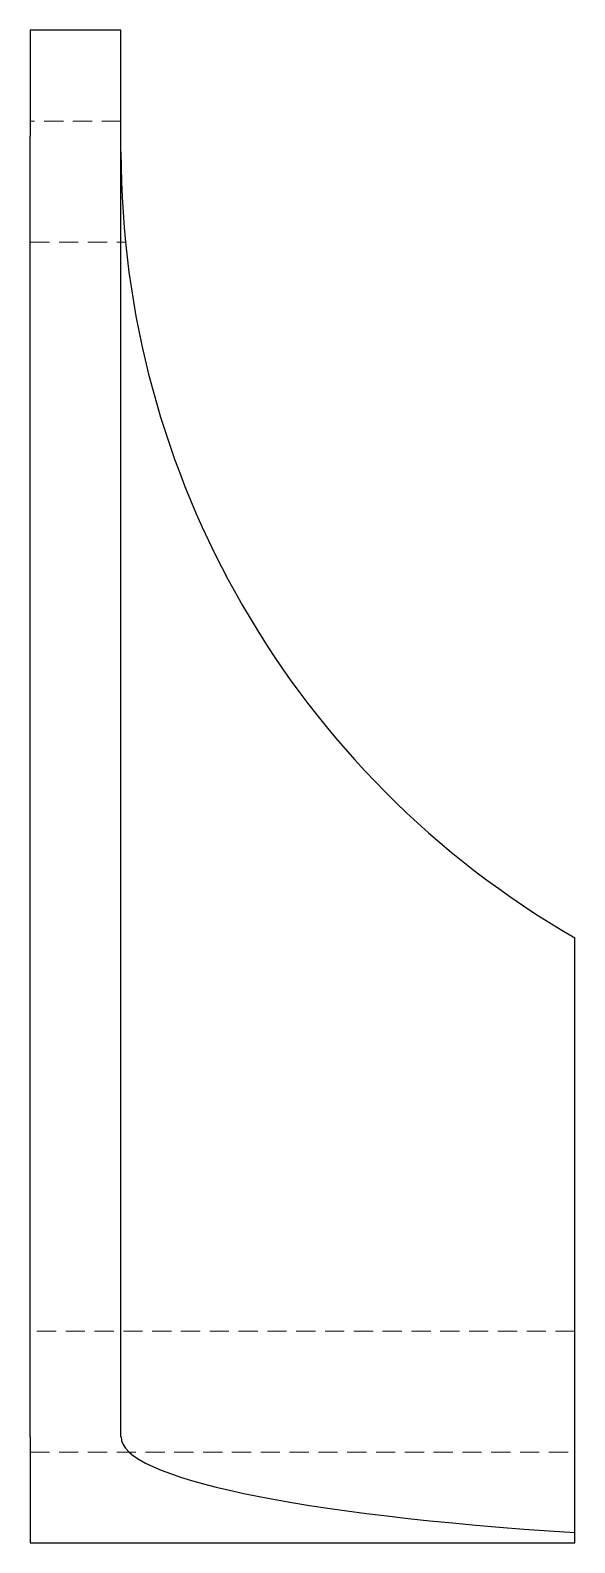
# Model space of a CAD drawing. Header units: millimetres. Extents: x 65 to 241, y 7 to 176.
# Drawn here: x 205 to 241, y 7 to 107 of the extents above.
import ezdxf

# ---------------------------------------------------------------- set-up
doc = ezdxf.new("R2010")
doc.units = ezdxf.units.MM
doc.linetypes.add('HIDDEN', pattern=[1.905, 1.27, -0.635])

msp = doc.modelspace()

# ---------------------------------------------------------------- linework, layer by layer
at = {"color": 7, "linetype": 'Continuous', "lineweight": 25}
for p, q in [((211, 107), (205, 107)), ((205, 107), (205, 100)), ((211, 100), (211, 107)), ((205, 14), (205, 100)), ((211, 98.96), (211, 100)), ((211, 14), (211, 98.96)), ((241, 7.68), (241, 47)), ((205, 14), (205, 7)), ((205, 7), (241, 7)), ((241, 7), (241, 7.68))]:
    msp.add_line(p, q, dxfattribs=at)
at = {"color": 7, "linetype": 'HIDDEN', "lineweight": 18}
for p, q in [((211, 101), (205, 101)), ((205, 93), (211.3, 93)), ((241, 21), (205, 21)), ((205, 13), (241, 13))]:
    msp.add_line(p, q, dxfattribs=at)
at = {"color": 7, "linetype": 'Continuous', "lineweight": 25}
msp.add_arc((271, 98.96), 60, 180, 240, dxfattribs=at)
msp.add_ellipse((263.5, 14), major_axis=(52.5, 0), ratio=0.13333, start_param=3.14159, end_param=4.26948, dxfattribs=at)

doc.saveas('drawing.dxf')
